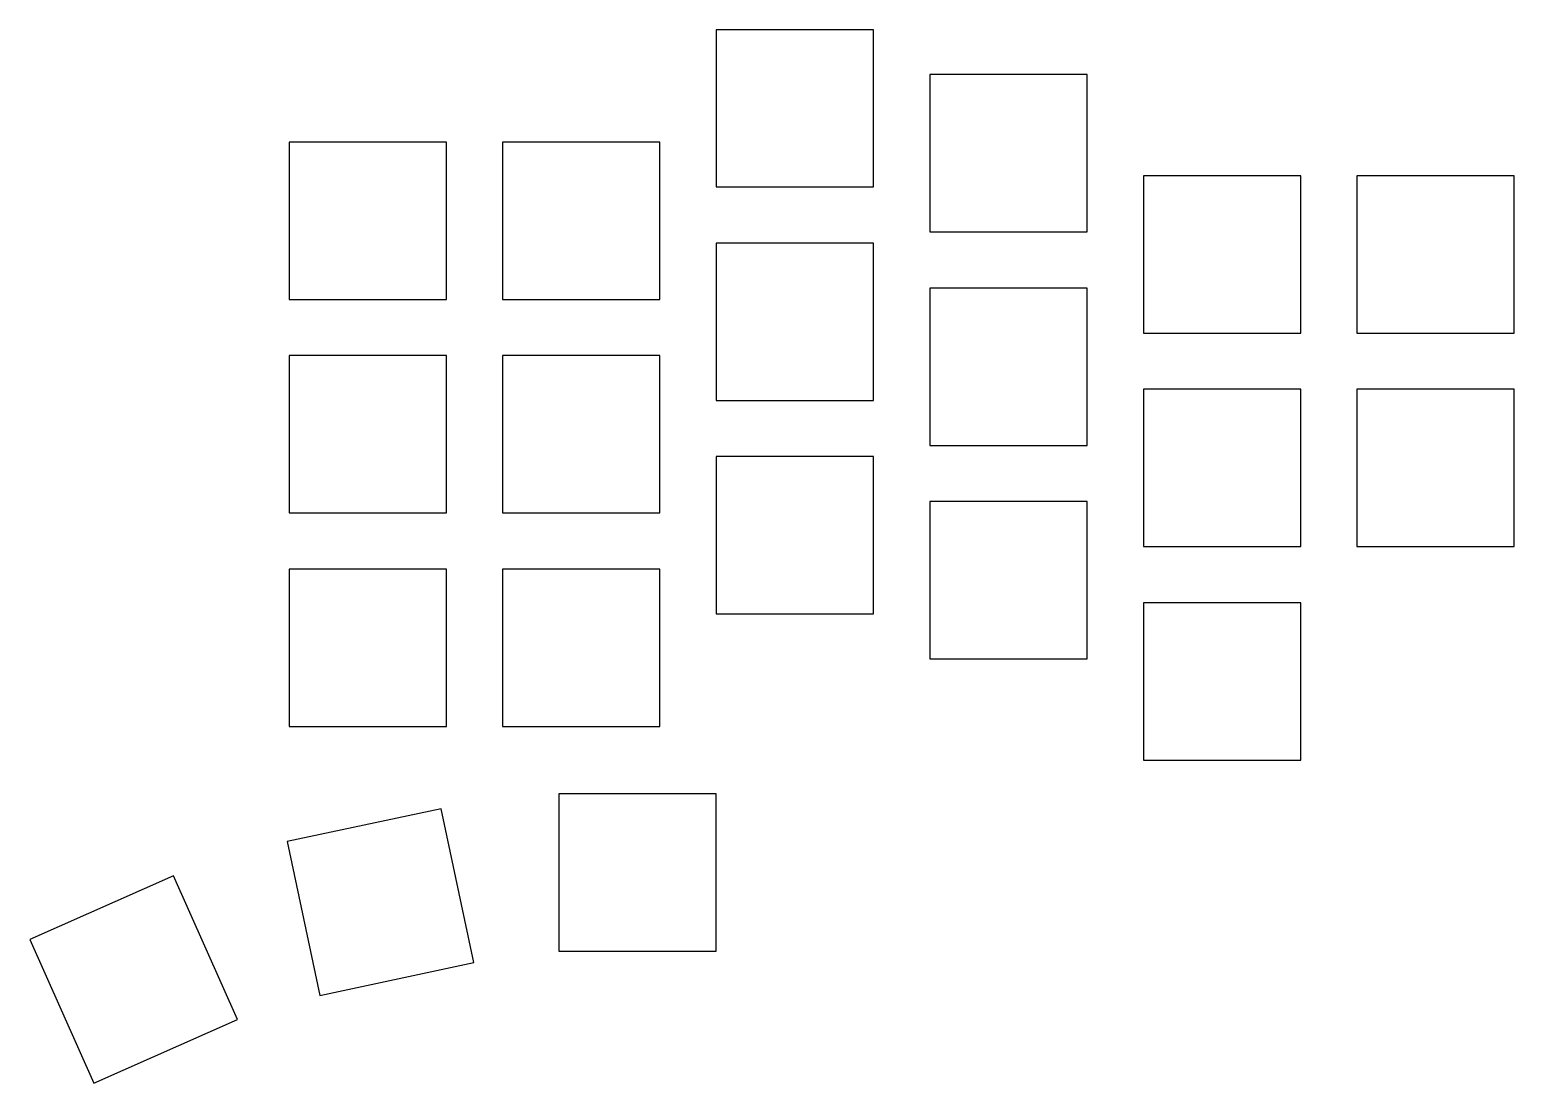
# Model space of a CAD drawing. Header units: millimetres. Extents: x 143 to 275, y -36 to 58.
import ezdxf

# ---------------------------------------------------------------- set-up
doc = ezdxf.new("R2010")
doc.units = ezdxf.units.MM

msp = doc.modelspace()

# ---------------------------------------------------------------- linework, layer by layer
for p, q in [((218, 58), (204, 58)), ((204, 58), (204, 44)), ((218, 44), (218, 58)), ((237, 54), (223, 54)), ((223, 54), (223, 40)), ((237, 40), (237, 54)), ((180, 48), (166, 48)), ((166, 48), (166, 34)), ((180, 34), (180, 48)), ((199, 48), (185, 48)), ((185, 48), (185, 34)), ((199, 34), (199, 48)), ((256, 45), (242, 45)), ((242, 45), (242, 31)), ((256, 31), (256, 45)), ((275, 45), (261, 45)), ((261, 45), (261, 31)), ((275, 31), (275, 45)), ((204, 44), (218, 44)), ((223, 40), (237, 40)), ((218, 39), (204, 39)), ((204, 39), (204, 25)), ((218, 25), (218, 39)), ((237, 35), (223, 35)), ((223, 35), (223, 21)), ((237, 21), (237, 35)), ((166, 34), (180, 34)), ((185, 34), (199, 34)), ((242, 31), (256, 31)), ((261, 31), (275, 31)), ((180, 29), (166, 29)), ((166, 29), (166, 15)), ((180, 15), (180, 29)), ((199, 29), (185, 29)), ((185, 29), (185, 15)), ((199, 15), (199, 29)), ((256, 26), (242, 26)), ((242, 26), (242, 12)), ((256, 12), (256, 26)), ((275, 26), (261, 26)), ((261, 26), (261, 12)), ((275, 12), (275, 26)), ((204, 25), (218, 25)), ((218, 20), (204, 20)), ((204, 20), (204, 6)), ((218, 6), (218, 20)), ((223, 21), (237, 21)), ((237, 16), (223, 16)), ((223, 16), (223, 2)), ((237, 2), (237, 16)), ((166, 15), (180, 15)), ((185, 15), (199, 15)), ((242, 12), (256, 12)), ((261, 12), (275, 12)), ((180, 10), (166, 10)), ((166, 10), (166, -4)), ((180, -4), (180, 10)), ((199, 10), (185, 10)), ((185, 10), (185, -4)), ((199, -4), (199, 10)), ((256, 7), (242, 7)), ((242, 7), (242, -7)), ((256, -7), (256, 7)), ((204, 6), (218, 6)), ((223, 2), (237, 2)), ((166, -4), (180, -4)), ((185, -4), (199, -4)), ((242, -7), (256, -7)), ((204, -10), (190, -10)), ((190, -10), (190, -24)), ((204, -24), (204, -10)), ((179.53, -11.34), (165.83, -14.25)), ((182.44, -25.03), (179.53, -11.34)), ((165.83, -14.25), (168.74, -27.94)), ((155.72, -17.29), (142.93, -22.98)), ((161.42, -30.08), (155.72, -17.29)), ((142.93, -22.98), (148.63, -35.77)), ((168.74, -27.94), (182.44, -25.03)), ((190, -24), (204, -24)), ((148.63, -35.77), (161.42, -30.08))]:
    msp.add_line(p, q)

doc.saveas('drawing.dxf')
